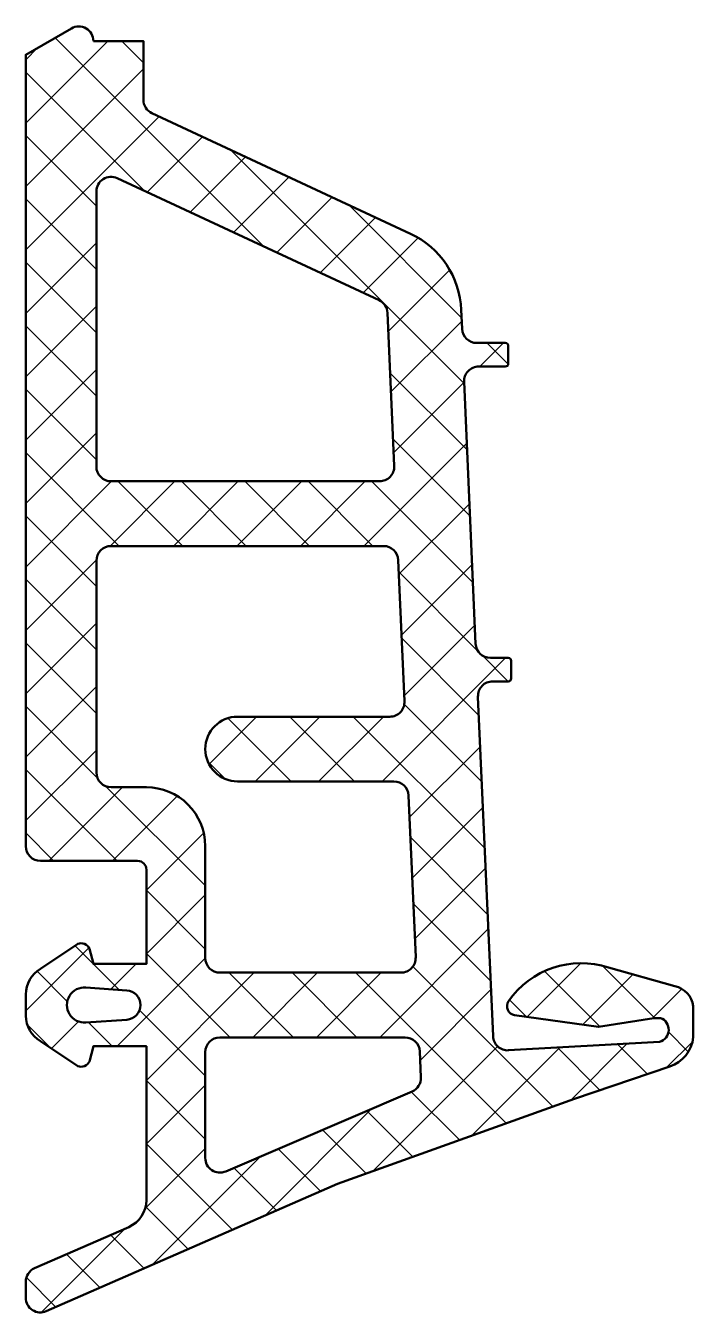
# Model space of a CAD drawing. Extents: x -4.1 to 18.6, y -14.4 to 29.4.
import ezdxf

# ---------------------------------------------------------------- set-up
doc = ezdxf.new("R2010")
doc.units = 0
for name, color, linetype, lineweight in [('0S-Alu contour', 7, 'Continuous', 50), ('0S-PT contour', 91, 'Continuous', 50), ('0S-PT hatch', 103, 'Continuous', 25)]:
    doc.layers.add(name, color=color, linetype=linetype, lineweight=lineweight)

# ---------------------------------------------------------------- blocks, each defined once
blk = doc.blocks.new('284828__D08EB0E0_78E0_4B7C_88E6_16226AEE0E78_')
at = {"layer": '0S-PT hatch'}
h = blk.add_hatch(dxfattribs=at)
h.set_pattern_fill('ANSI37', color=256, scale=0.48, angle=90, style=0)
h.set_pattern_definition([(135, (0, 0), (-1.077630734528298, -1.077630734528298), []), (225, (0, 0), (1.077630734528298, -1.077630734528298), [])])
edge = h.paths.add_edge_path()
edge.add_line((0.1864573723962071, 26.41305635033984), (8.97432280211063, 22.31520740162842))
edge.add_ellipse((7.706468016888617, 19.59628404051855), major_axis=(-2.999999999999893, 0), ratio=1, start_angle=182.5000079312533, end_angle=245.0000000000009, ccw=False)
edge.add_line((10.70361266351982, 19.72714261749874), (10.73194650187306, 19.07819308817776))
edge.add_arc((11.23147060964494, 19.10000285100779), 0.4999999999999928, 182.500007931253, 270.0000000000004)
edge.add_line((11.23147060964495, 18.6000028510078), (12.19999999999964, 18.6000028510078))
edge.add_ellipse((12.19999999999968, 18.50000285100783), major_axis=(-0.0999999999999659, 0), ratio=1, start_angle=180, end_angle=270.0000000000214, ccw=False)
edge.add_line((12.29999999999965, 18.50000285100783), (12.30000000000017, 17.90000285100777))
edge.add_ellipse((12.20000000000023, 17.90000285100782), major_axis=(-0.099999999999941, 0), ratio=1, start_angle=89.99999999997448, end_angle=180, ccw=False)
edge.add_line((12.20000000000019, 17.80000285100788), (11.29696223204386, 17.80000285100787))
edge.add_arc((11.29696223204386, 17.30000285100787), 0.5000000000000071, 90, 182.5000079312546)
edge.add_line((10.79743812427197, 17.27819308817782), (11.19127630632255, 8.377899469704985))
edge.add_arc((11.69078750793366, 8.400002851007836), 0.4999999999999978, 182.5336866183568, 269.9999999999998)
edge.add_line((11.69078750793366, 7.900002851007839), (12.29999999999974, 7.900002851007837))
edge.add_ellipse((12.29999999999977, 7.800002851007873), major_axis=(-0.0999999999999641, 0), ratio=1, start_angle=180, end_angle=270.0000000000234, ccw=False)
edge.add_line((12.39999999999974, 7.800002851007873), (12.40000000000027, 7.200002851007816))
edge.add_ellipse((12.30000000000032, 7.200002851007857), major_axis=(-0.0999999999999446, 0), ratio=1, start_angle=89.99999999997561, end_angle=180, ccw=False)
edge.add_line((12.30000000000028, 7.100002851007912), (11.77043754624472, 7.100002851007912))
edge.add_arc((11.77043754624473, 6.60000285100791), 0.5000000000000027, 90.00000000000018, 182.5336866183566)
edge.add_line((11.27092634463361, 6.577899469705061), (11.78158158024952, -4.962326292885682))
edge.add_arc((12.28110568802151, -4.940516530055727), 0.5000000000001031, 182.5000079312438, 273.2171542309357)
edge.add_line((12.30916590475426, -5.439728533353939), (17.44290875850727, -5.151165886271694))
edge.add_arc((17.32735329126812, -4.740748061397315), 0.4263752537184511, 285.7248665381398, 429.2409792149546)
edge.add_line((17.47847699581162, -4.342053337443606), (17.2458735994767, -4.343292913486397))
edge.add_line((17.2458735994767, -4.343292913486397), (15.36329507289877, -4.641430778849571))
edge.add_line((15.36329507289877, -4.641430778849571), (12.51401001219557, -4.241004576118488))
edge.add_ellipse((12.55576043967899, -3.943923944294597), major_axis=(-0.2999999999998826, 0), ratio=1, start_angle=-34.59768724231691, end_angle=82.00028983508798, ccw=False)
edge.add_ellipse((14.77833192148618, -5.47704090273503), major_axis=(-3.000050295827767, 0), ratio=1, start_angle=251.9916000009656, end_angle=325.4023127576834, ccw=False)
edge.add_line((15.70581674037979, -2.623959465373286), (17.96070813594832, -3.257534904826183))
edge.add_ellipse((17.79977901613795, -4.032747192850588), major_axis=(-0.7917400287385826, 0), ratio=1, start_angle=186.7983370582119, end_angle=258.2723368938848, ccw=False)
edge.add_line((18.58595227657321, -3.939024849284282), (18.58717297969832, -4.997235222208857))
edge.add_ellipse((17.40808618373885, -4.868110319775266), major_axis=(-1.186136127446788, 0), ratio=1, start_angle=108.65557684962641, end_angle=173.7502930622404, ccw=False)
edge.add_line((17.78750562129961, -5.991925163615451), (14.54616588070215, -7.086257885766361))
edge.add_line((14.54616588070215, -7.086257885766361), (6.496370539439073, -9.976036378973472))
edge.add_line((6.496370539439072, -9.976036378973472), (-3.401506308609529, -14.30884510912641))
edge.add_ellipse((-3.599776112732156, -13.84983630226854), major_axis=(-0.4999999999999108, 0), ratio=1, start_angle=0.06652927700469036, end_angle=113.3620301346273, ccw=False)
edge.add_line((-4.099775775661909, -13.85041687960443), (-4.100410580336969, -13.30371602852851))
edge.add_ellipse((-3.600410917406728, -13.30313545119298), major_axis=(-0.5000000000003973, 0), ratio=1, start_angle=-66.07910377648699, end_angle=0.06652927696097777, ccw=False)
edge.add_line((-3.803148415141707, -12.84608238314447), (-0.5991454232240759, -11.44432553585623))
edge.add_arc((-1.00000000000026, -10.52818383924067), 1.000000000000019, 293.6316130744062, 360)
edge.add_line((-2.407e-13, -10.52818383924067), (-2.129e-13, -5.30024151953707))
edge.add_line((-2.129e-13, -5.30024151953707), (-1.799479302242119, -5.300233443640617))
edge.add_line((-1.799479302242119, -5.300233443640617), (-1.937420662715865, -5.815034469031129))
edge.add_ellipse((-2.214574897117031, -5.700268861758353), major_axis=(-0.2999760228071322, 0), ratio=1, start_angle=67.49634378627758, end_angle=157.5062530200551, ccw=False)
edge.add_line((-2.329388436153169, -5.977403243445618), (-3.599514778926803, -5.128236373328202))
edge.add_ellipse((-3.099793601011664, -4.262371952315385), major_axis=(-0.9997211867479622, 0), ratio=1, start_angle=-0.007616356838809679, end_angle=60.00922579610591, ccw=False)
edge.add_line((-4.099514778926831, -4.26223905887472), (-4.099484247370575, -3.537877892784182))
edge.add_ellipse((-3.099747115389977, -3.538085843872034), major_axis=(-0.9997371536081109, 0), ratio=1, start_angle=299.9913027002183, end_angle=359.98808214765626, ccw=False)
edge.add_line((-3.599484261349076, -2.672212203406462), (-2.329388436153334, -1.823045333289174))
edge.add_ellipse((-2.214575965138225, -2.100193080443461), major_axis=(-0.2999879618472907, 0), ratio=1, start_angle=202.4987200623341, end_angle=292.5024907273616, ccw=False)
edge.add_line((-1.937420662715723, -1.985398848914247), (-1.799448784663965, -2.500215133093879))
edge.add_line((-1.799448784663965, -2.500215133093879), (-3.553e-13, -2.500223208998111))
edge.add_line((-3.553e-13, -2.500223208998111), (-3.197e-13, 0.7000035091511654))
edge.add_arc((-0.3000000000003196, 0.7000035091511689), 0.2999999999999998, 0, 89.9999999999971)
edge.add_line((-0.3000000000003045, 1.000003509151168), (-3.599995802242532, 1.00000350915134))
edge.add_ellipse((-3.599995802242569, 1.500003509151358), major_axis=(-0.5000000000000197, 0), ratio=1, start_angle=0, end_angle=90.0000000000042, ccw=False)
edge.add_line((-4.099995802242588, 1.500003509151358), (-4.09999580224256, 28.39762550553547))
edge.add_line((-4.09999580224256, 28.39762550553547), (-2.549604297431975, 29.29274446175629))
edge.add_ellipse((-2.299604296684544, 28.85973176029562), major_axis=(-0.4999999999999823, 0), ratio=1, start_angle=180, end_angle=300.0000000989005, ccw=False)
edge.add_line((-1.799604296684561, 28.85973176029562), (-0.102233496733561, 28.85973176029536))
edge.add_line((-0.102233496733561, 28.85973176029536), (-0.1022334967334502, 26.86621024385813))
edge.add_arc((0.39776650326654, 26.86621024385817), 0.4999999999999902, 180, 245.0000000000017)
edge = h.paths.add_edge_path()
edge.add_arc((-1.199999999999988, 11.20000285100787), 0.5, 90, 180)
edge.add_line((-1.699999999999988, 11.20000285100787), (-1.69999999999996, 4.000002851007826))
edge.add_arc((-1.199999999999988, 4.000002851007826), 0.4999999999999716, 180, 269.9999999999968)
edge.add_line((-1.200000000000017, 3.500002851007854), (-7e-16, 3.500002851007868))
edge.add_ellipse((1.42e-14, 1.500002851007883), major_axis=(-1.999999999999985, 0), ratio=1, start_angle=180, end_angle=270.00000000000045, ccw=False)
edge.add_line((2, 1.500002851007897), (2, -2.299997148992114))
edge.add_arc((2.500000000000014, -2.299997148992114), 0.5000000000000142, 180, 270.0000000000017)
edge.add_line((2.500000000000028, -2.799997148992128), (8.653060832911905, -2.799997148992127))
edge.add_arc((8.653060832911894, -2.299997148992173), 0.4999999999999546, 270.0000000000012, 362.5000000000007)
edge.add_line((9.152584943702777, -2.278187455309501), (8.912449757706012, 3.221812544690555))
edge.add_arc((8.412925646915095, 3.200002851007882), 0.4999999999999894, 2.500000000000682, 90.00000000000122)
edge.add_line((8.412925646915085, 3.700002851007871), (3.099999999999994, 3.700002851007857))
edge.add_ellipse((3.09999999999998, 4.800002851007858), major_axis=(-1.100000000000001, 0), ratio=1, start_angle=-89.9999999999992, end_angle=90.00000000000068, ccw=False)
edge.add_line((3.099999999999965, 5.90000285100786), (8.273210629607917, 5.900002851007903))
edge.add_arc((8.273210629607917, 6.400002851007876), 0.4999999999999722, 270, 362.5000000000001)
edge.add_line((8.772734740398818, 6.421812544690544), (8.563162214437938, 11.22181254469055))
edge.add_arc((8.063638103647015, 11.20000285100788), 0.4999999999999929, 2.500000000000973, 90.00000000000081)
edge.add_line((8.063638103647008, 11.70000285100787), (-1.199999999999988, 11.70000285100787))
edge = h.paths.add_edge_path()
edge.add_line((7.908161920288051, 20.05392158824157), (-0.9886908691296412, 24.20259217742471))
edge.add_arc((-1.2, 23.74943828390637), 0.5000000000000165, 64.99999999999974, 180)
edge.add_line((-1.700000000000017, 23.74943828390638), (-1.699999999999988, 14.40000285100789))
edge.add_arc((-1.199999999999974, 14.40000285100789), 0.5000000000000142, 180, 270.0000000000017)
edge.add_line((-1.19999999999996, 13.90000285100787), (7.923923086339755, 13.90000285100787))
edge.add_arc((7.923923086339755, 14.40000285100784), 0.4999999999999722, 270, 362.5000000000002)
edge.add_line((8.423447197130656, 14.42181254469051), (8.196376900208634, 19.62257738840588))
edge.add_arc((7.696852789417675, 19.60076769472322), 0.5000000000000276, 2.499999999998931, 64.99999999999838)
edge = h.paths.add_edge_path()
edge.add_arc((2.499999999999971, -5.499997148992116), 0.4999999999999716, 90, 180)
edge.add_line((2, -5.499997148992116), (1.999999999999971, -9.09368209671319))
edge.add_arc((2.499999999999965, -9.093682096713225), 0.4999999999999942, 180, 293.218073548601)
edge.add_line((2.697115912365831, -9.553187610382176), (9.028217643648446, -6.837309656973767))
edge.add_arc((8.831101731282557, -6.377804143304817), 0.5000000000000022, 293.2180735486036, 362.4999999999996)
edge.add_line((9.330625842073488, -6.355994449622153), (9.292299961010057, -5.478187455309475))
edge.add_arc((8.792775850219154, -5.499997148992119), 0.4999999999999743, 2.499999999997182, 89.99999999999633)
edge.add_line((8.792775850219186, -4.999997148992145), (2.499999999999971, -4.999997148992145))
edge = h.paths.add_edge_path()
edge.add_line((-0.6642940479106794, -3.40127714662844), (-2.057148255755995, -3.301532575954166))
edge.add_arc((-2.100005488004532, -3.899999999999937), 0.5999999999999891, 85.90394768373837, 274.0960523162637)
edge.add_line((-2.057148255755973, -4.498467424045707), (-0.6642940479106791, -4.398722853371418))
edge.add_arc((-0.7000084081178032, -3.899999999999929), 0.5000000000000038, 274.0960523162627, 445.9039476837373)
at = {"layer": '0S-Alu contour', "color": 7}
for points in [[(7.908161920288051, 20.05392158824157), (-0.9886908691296412, 24.20259217742471)], [(-1.700000000000017, 23.74943828390638), (-1.699999999999988, 14.40000285100789)], [(8.423447197130656, 14.42181254469051), (8.196376900208634, 19.62257738840588)], [(-1.19999999999996, 13.90000285100787), (7.923923086339755, 13.90000285100787)], [(8.063638103647008, 11.70000285100787), (-1.199999999999988, 11.70000285100787)], [(-1.699999999999988, 11.20000285100787), (-1.69999999999996, 4.000002851007826)], [(8.772734740398818, 6.421812544690544), (8.563162214437938, 11.22181254469055)], [(3.099999999999965, 5.90000285100786), (8.273210629607917, 5.900002851007903)], [(8.412925646915085, 3.700002851007871), (3.099999999999993, 3.700002851007857)], [(-1.200000000000017, 3.500002851007854), (-6e-16, 3.500002851007868)], [(9.152584943702777, -2.278187455309501), (8.912449757706012, 3.221812544690556)], [(2, 1.500002851007897), (2, -2.299997148992114)], [(2.500000000000028, -2.799997148992128), (8.653060832911905, -2.799997148992127)], [(-0.6642940479106794, -3.40127714662844), (-2.057148255755995, -3.301532575954166)], [(-2.057148255755973, -4.498467424045707), (-0.6642940479106791, -4.398722853371418)], [(8.792775850219186, -4.999997148992145), (2.499999999999971, -4.999997148992145)], [(2, -5.499997148992116), (1.999999999999971, -9.09368209671319)], [(9.330625842073488, -6.355994449622153), (9.292299961010057, -5.478187455309475)], [(2.697115912365831, -9.553187610382176), (9.028217643648446, -6.837309656973767)]]:
    blk.add_lwpolyline(points, dxfattribs=at)
for centre, radius, start, end in [((-1.2, 23.74943828390637), 0.5000000000000165, 64.99999999999974, 180), ((7.696852789417675, 19.60076769472322), 0.5000000000000276, 2.499999999998931, 64.99999999999838), ((-1.199999999999974, 14.40000285100789), 0.5000000000000142, 180, 270.0000000000017), ((7.923923086339755, 14.40000285100784), 0.4999999999999722, 270, 2.500000000000244), ((-1.199999999999988, 11.20000285100787), 0.5, 90, 180), ((8.063638103647015, 11.20000285100788), 0.4999999999999929, 2.500000000000973, 90.00000000000081), ((8.273210629607917, 6.400002851007876), 0.4999999999999722, 270, 2.500000000000099), ((-1.199999999999988, 4.000002851007826), 0.4999999999999716, 180, 269.9999999999968), ((8.412925646915095, 3.200002851007882), 0.4999999999999894, 2.500000000000682, 90.00000000000122), ((2.500000000000014, -2.299997148992114), 0.5000000000000142, 180, 270.0000000000017), ((8.653060832911894, -2.299997148992173), 0.4999999999999546, 270.0000000000012, 2.500000000000682), ((-2.100005488004532, -3.899999999999937), 0.5999999999999891, 85.90394768373837, 274.0960523162637), ((-0.7000084081178032, -3.899999999999929), 0.5000000000000038, 274.0960523162627, 85.90394768373737), ((2.499999999999971, -5.499997148992116), 0.4999999999999716, 90, 180), ((8.792775850219154, -5.499997148992119), 0.4999999999999743, 2.499999999997182, 89.99999999999633), ((8.831101731282557, -6.377804143304817), 0.5000000000000022, 293.2180735486036, 2.499999999999515), ((2.499999999999965, -9.093682096713225), 0.4999999999999942, 180, 293.218073548601)]:
    blk.add_arc(centre, radius, start, end, dxfattribs=at)
at = {"layer": '0S-Alu contour', "color": 7, "extrusion": (0, 0, -1)}
for centre, radius, start, end in [((-3.09999999999998, 4.800002851007858), 1.100000000000001, 269.9999999999993, 89.99999999999928), ((-1.42e-14, 1.500002851007883), 1.999999999999985, 89.99999999999957, 180)]:
    blk.add_arc(centre, radius, start, end, dxfattribs=at)
at = {"layer": '0S-PT contour', "color": 7}
for points in [[(-4.099995802242588, 1.500003509151358), (-4.09999580224256, 28.39762550553547), (-2.549604297431975, 29.29274446175629)], [(-1.799604296684561, 28.85973176029562), (-0.102233496733561, 28.85973176029536), (-0.1022334967334502, 26.86621024385813)], [(0.1864573723962071, 26.41305635033984), (8.97432280211063, 22.31520740162842)], [(10.70361266351982, 19.72714261749874), (10.73194650187306, 19.07819308817776)], [(11.23147060964495, 18.6000028510078), (12.19999999999964, 18.6000028510078)], [(12.29999999999965, 18.50000285100783), (12.30000000000017, 17.90000285100777)], [(12.20000000000019, 17.80000285100788), (11.29696223204386, 17.80000285100787)], [(10.79743812427197, 17.27819308817782), (11.19127630632255, 8.377899469704985)], [(11.69078750793366, 7.900002851007839), (12.29999999999974, 7.900002851007837)], [(12.39999999999974, 7.800002851007873), (12.40000000000027, 7.200002851007816)], [(12.30000000000028, 7.100002851007912), (11.77043754624472, 7.100002851007912)], [(11.27092634463361, 6.577899469705061), (11.78158158024952, -4.962326292885683)], [(-0.3000000000003045, 1.000003509151168), (-3.599995802242532, 1.00000350915134)], [(-1.937420662715723, -1.985398848914247), (-1.799448784663965, -2.500215133093879), (-3.553e-13, -2.500223208998111), (-3.197e-13, 0.7000035091511654)], [(-3.599484261349076, -2.672212203406462), (-2.329388436153334, -1.823045333289174)], [(15.70581674037979, -2.623959465373286), (17.96070813594832, -3.257534904826183)], [(-4.099514778926831, -4.26223905887472), (-4.099484247370575, -3.537877892784182)], [(17.47847699581162, -4.342053337443606), (17.2458735994767, -4.343292913486397), (15.36329507289877, -4.641430778849571), (12.51401001219557, -4.241004576118488)], [(18.58595227657321, -3.939024849284282), (18.58717297969832, -4.997235222208857)], [(-2.329388436153169, -5.977403243445618), (-3.599514778926803, -5.128236373328202)], [(12.30916590475426, -5.439728533353939), (17.44290875850727, -5.151165886271694)], [(-2.407e-13, -10.52818383924067), (-2.129e-13, -5.30024151953707), (-1.799479302242119, -5.300233443640617), (-1.937420662715865, -5.815034469031129)], [(17.78750562129961, -5.991925163615451), (14.54616588070215, -7.086257885766361), (6.496370539439072, -9.976036378973472), (-3.401506308609529, -14.30884510912641)], [(-3.803148415141707, -12.84608238314447), (-0.599145423224076, -11.44432553585623)], [(-4.099775775661909, -13.85041687960443), (-4.100410580336969, -13.30371602852851)]]:
    blk.add_lwpolyline(points, dxfattribs=at)
at = {"layer": '0S-PT contour', "color": 7, "extrusion": (0, 0, -1)}
for centre, radius, start, end in [((2.299604296684544, 28.85973176029562), 0.4999999999999823, 59.99999990109952, 180), ((-7.706468016888617, 19.59628404051855), 2.999999999999893, 114.9999999999991, 177.4999920687467), ((-12.19999999999968, 18.50000285100783), 0.0999999999999659, 89.99999999997863, 180), ((-12.20000000000023, 17.90000285100782), 0.099999999999941, 180, 270.0000000000255), ((-12.29999999999977, 7.800002851007873), 0.0999999999999641, 89.9999999999766, 180), ((-12.30000000000032, 7.200002851007857), 0.0999999999999446, 180, 270.0000000000244), ((3.599995802242569, 1.500003509151358), 0.5000000000000197, 269.9999999999958, 0), ((2.214575965138225, -2.100193080443461), 0.2999879618472907, 67.4975092726384, 157.5012799376659), ((-14.77833192148618, -5.47704090273503), 3.000050295827767, 34.59768724231662, 108.0083999990344), ((3.099747115389977, -3.538085843872034), 0.9997371536081109, 0.0119178523437373, 60.0086972997817), ((-17.79977901613795, -4.032747192850588), 0.7917400287385826, 101.7276631061152, 173.2016629417881), ((-12.55576043967899, -3.943923944294597), 0.2999999999998826, 277.999710164912, 34.59768724231683), ((3.099793601011664, -4.262371952315385), 0.9997211867479624, 299.9907742038942, 0.0076163568387555), ((-17.40808618373885, -4.868110319775266), 1.186136127446788, 186.2497069377596, 251.3444231503736), ((2.214574897117031, -5.700268861758353), 0.2999760228071322, 202.493746979945, 292.5036562137224), ((3.600410917406728, -13.30313545119298), 0.5000000000003973, 359.933470723039, 66.07910377648712), ((3.599776112732156, -13.84983630226854), 0.4999999999999108, 246.6379698653727, 359.9334707229953)]:
    blk.add_arc(centre, radius, start, end, dxfattribs=at)
at = {"layer": '0S-PT contour', "color": 7}
for centre, radius, start, end in [((0.39776650326654, 26.86621024385817), 0.4999999999999902, 180, 245.0000000000017), ((11.23147060964494, 19.10000285100779), 0.4999999999999928, 182.500007931253, 270.0000000000004), ((11.29696223204386, 17.30000285100787), 0.5000000000000071, 90, 182.5000079312546), ((11.69078750793366, 8.400002851007836), 0.4999999999999978, 182.5336866183568, 269.9999999999998), ((11.77043754624473, 6.60000285100791), 0.5000000000000027, 90.00000000000018, 182.5336866183566), ((-0.3000000000003196, 0.7000035091511689), 0.2999999999999998, 0, 89.9999999999971), ((17.32735329126812, -4.740748061397315), 0.4263752537184511, 285.7248665381398, 69.24097921495473), ((12.28110568802151, -4.940516530055727), 0.5000000000001031, 182.5000079312438, 273.2171542309357), ((-1.00000000000026, -10.52818383924067), 1.000000000000019, 293.6316130744062, 0)]:
    blk.add_arc(centre, radius, start, end, dxfattribs=at)
blk = doc.blocks.new('284828__4769CC5F_4BC5_4D97_ADD2_E1D3860FFE27_')
at = {"layer": '0S-PT contour', "color": 7}
blk.add_blockref('284828__D08EB0E0_78E0_4B7C_88E6_16226AEE0E78_', (0, 0), dxfattribs=at)

msp = doc.modelspace()

# ---------------------------------------------------------------- block references
at = {"layer": '0S-Alu contour', "color": 7}
msp.add_blockref('284828__4769CC5F_4BC5_4D97_ADD2_E1D3860FFE27_', (0, 0), dxfattribs=at)

doc.saveas('drawing.dxf')
